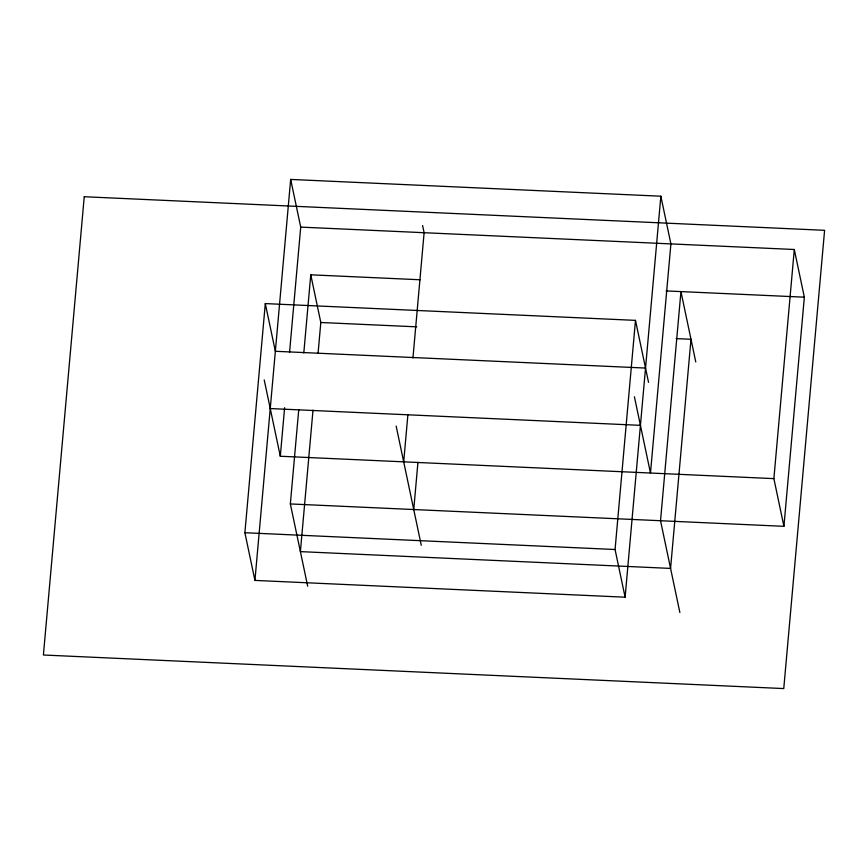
<?xml version="1.0" encoding="UTF-8"?>
<svg xmlns="http://www.w3.org/2000/svg" width="868" height="868" viewBox="0 0 868 868"><rect width="100%" height="100%" fill="white"/><g stroke="black" fill="none" stroke-linecap="round" stroke-linejoin="round"><path stroke-width="1.3" d="M254.932 580.41L290.671 179.426L660.852 196.211L625.112 597.195L254.932 580.41L244.884 532.724L265.304 303.583L635.485 320.368L648.548 382.365M298.755 409.587L290.346 503.939L783.923 526.323L773.876 478.626L280.299 456.243L284.617 407.721M289.543 352.462L300.719 227.112L290.671 179.426M303.8 352.983L310.766 274.809L420.199 279.767M313.012 410.108L300.393 551.625L670.573 568.41L690.993 339.279L676.139 338.607M318.057 353.493L320.813 322.495L310.766 274.809M403.696 461.841L407.895 414.665M412.94 358.061L424.116 232.711L422.607 225.561M413.743 509.538L417.942 462.362M625.112 597.195L615.065 549.509L635.485 320.368M773.876 478.626L794.296 249.496L300.719 227.112M783.923 526.323L804.343 297.181L794.296 249.496M666.082 290.921L804.343 297.181M320.813 322.495L416.738 326.845M645.532 368.065L275.351 351.28L265.304 303.583M270.252 408.557L640.432 425.342M244.884 532.724L615.065 549.509M660.852 196.211L670.899 243.897L650.479 473.038L634.399 396.73M695.767 361.934L680.946 291.594L660.526 520.724L679.872 612.526M396.155 426.079L421.273 545.299M264.219 379.945L280.299 456.243M290.346 503.939L307.684 586.204M84.239 196.732L43.4 655.004L783.761 688.574L824.6 230.313L84.239 196.732"/></g></svg>
